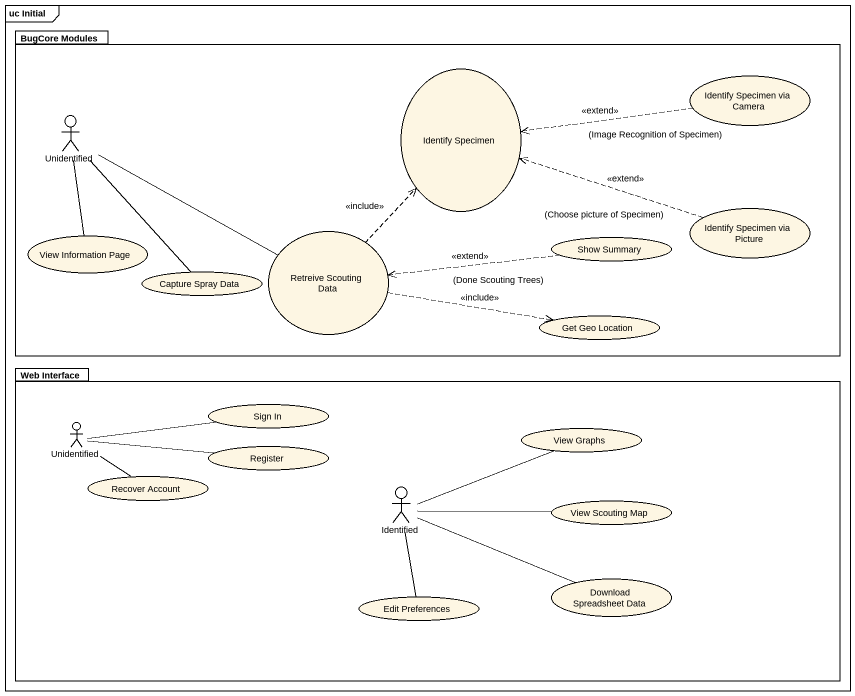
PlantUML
@startuml
mainframe uc Initial
package "BugCore Modules" as BugCore_Modules {
  usecase "Identify Specimen" as Identify_Specimen
  usecase "Identify Specimen via Camera" as Identify_Specimen_via_Camera
  actor Unidentified
  usecase "Identify Specimen via Picture" as Identify_Specimen_via
  usecase "View Information Page" as View_Information_Page
  usecase "Retreive Scouting Data" as Retreive_Scouting_Data
  usecase "Show Summary" as Show_Summary
  usecase "Capture Spray Data" as Capture_Spray_Data
  usecase "Get Geo Location" as Get_Geo_Location
}
package "Web Interface" as Web_Interface {
  usecase "Sign In" as Sign_In
  actor "Unidentified" as Unidentified_2
  usecase "View Graphs" as View_Graphs
  usecase "Recover Account" as Recover_Account
  usecase Register
  actor Identified
  usecase "View Scouting Map" as View_Scouting_Map
  usecase "Edit Preferences" as Edit_Preferences
  usecase "Download Spreadsheet Data" as Download_Spreadsheet_Data
}
Identify_Specimen_via_Camera .left.> Identify_Specimen : <<extend>>\n(Image Recognition of Specimen)
Unidentified -right- Retreive_Scouting_Data
Identify_Specimen_via .left.> Identify_Specimen : <<extend>>\n(Choose picture of Specimen)
View_Information_Page -up- Unidentified
Retreive_Scouting_Data .up.> Identify_Specimen : <<include>>
Retreive_Scouting_Data .right.> Get_Geo_Location : <<include>>
Show_Summary .left.> Retreive_Scouting_Data : <<extend>>\n(Done Scouting Trees)
Capture_Spray_Data -up- Unidentified
Sign_In -left- Unidentified_2
Recover_Account -up- Unidentified_2
Register -left- Unidentified_2
Identified -right- View_Graphs
Identified -right- View_Scouting_Map
Identified -right- Download_Spreadsheet_Data
Edit_Preferences -up- Identified
@enduml
